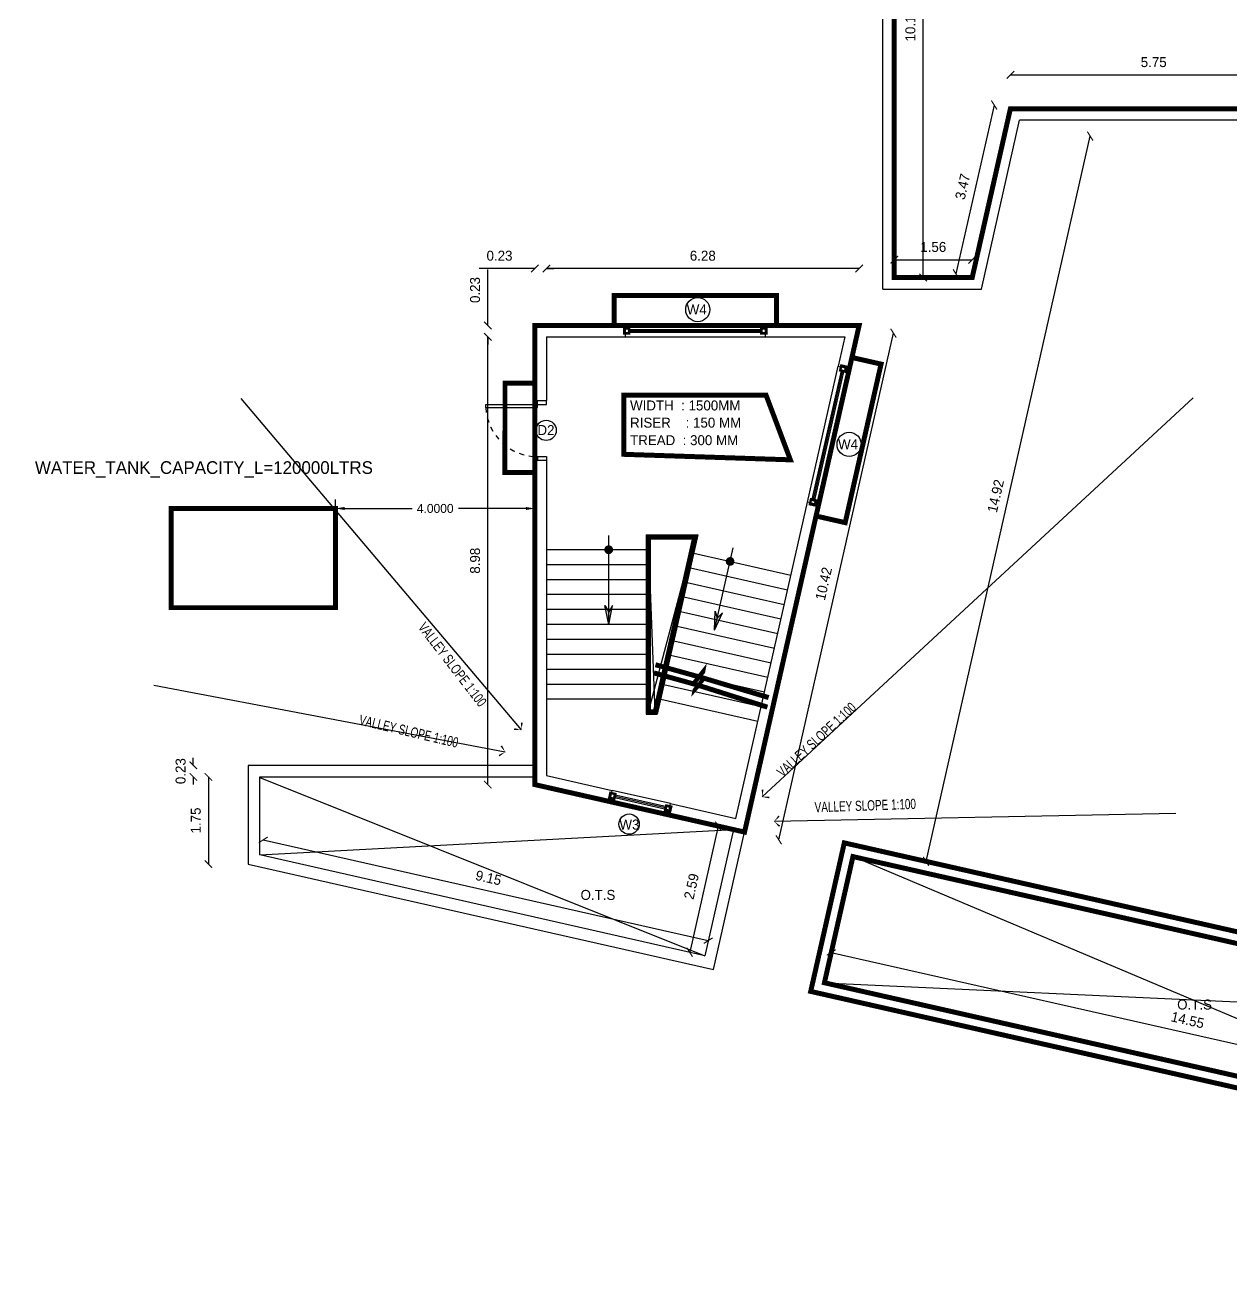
# Model space of a CAD drawing. Header units: metres. Extents: x 6101839 to 6102590, y -6659932 to -6659648.
# Drawn here: x 6102531.06 to 6102555.26, y -6659709.02 to -6659683.91 of the extents above; entities that cross this region are included whole.
import ezdxf

# ---------------------------------------------------------------- set-up
doc = ezdxf.new("R2010")
doc.units = ezdxf.units.M
doc.header["$LTSCALE"] = 500
doc.header["$MEASUREMENT"] = 0
doc.linetypes.add('DASHED2', pattern=[0.375, 0.25, -0.125])
doc.linetypes.add('HIDDEN', pattern=[0.375, 0.25, -0.125])
doc.layers.get('0').update_dxf_attribs({"linetype": 'CONTINUOUS'})
doc.layers.get('Defpoints').update_dxf_attribs({"linetype": 'CONTINUOUS'})
for name, color, linetype in [('above', 250, 'DASHED2'), ('Area', 3, 'CONTINUOUS'), ('Bldg', 44, 'CONTINUOUS'), ('BLK_1_FLR_3_ROOF_AREA', 54, 'CONTINUOUS'), ('BLK_1_TERRACESERVICE_UTILITYDISTANCE', 1, 'CONTINUOUS'), ('DIM', 205, 'CONTINUOUS'), ('DOOR', 252, 'CONTINUOUS'), ('DOORTEXT', 13, 'CONTINUOUS'), ('ED', 30, 'CONTINUOUS'), ('FURN', 156, 'CONTINUOUS'), ('FURN1', 252, 'CONTINUOUS'), ('FURNITURE', 252, 'CONTINUOUS'), ('norms', 4, 'CONTINUOUS'), ('railing', 14, 'CONTINUOUS'), ('STEPS', 233, 'CONTINUOUS'), ('T E X T', 7, 'CONTINUOUS'), ('TEXT', 4, 'CONTINUOUS'), ('W A L L', 125, 'CONTINUOUS'), ('W-SCH', 205, 'CONTINUOUS'), ('wall', 125, 'CONTINUOUS'), ('wall1', 125, 'CONTINUOUS'), ('WATER_TANK_CALCULATION', 150, 'CONTINUOUS'), ('WIN', 252, 'CONTINUOUS'), ('WINDOWS', 252, 'CONTINUOUS')]:
    doc.layers.add(name, color=color, linetype=linetype)
doc.styles.add('DM', font='arial.ttf', dxfattribs={"width": 0.7, "height": 500})
doc.styles.add('ED', font='GOTHIC.TTF')
doc.styles.add('GD', font='GOTHIC.TTF')
doc.styles.add('RM', font='GOTHIC.TTF')
doc.styles.add('S2', font='GOTHIC.TTF')
doc.styles.get("Standard").update_dxf_attribs({"font": 'GOTHIC.TTF'})
doc.styles.add('USA TEXT', font='GOTHIC.TTF')
doc.dimstyles.new('1-100-ED', dxfattribs={"dimtxt": 0.2, "dimasz": 0.15, "dimexe": 0.18, "dimexo": 0.0625, "dimgap": 0.15, "dimtad": 1, "dimzin": 0, "dimdsep": 46, "dimtxsty": 'USA TEXT', "dimblk": 'ARCHTICK', "dimcen": 0.1, "dimse1": 1, "dimse2": 1, "dimclrd": 256, "dimclrt": 256, "dimadec": 0, "dimazin": 0, "dimtfac": 1, "dimtofl": 0, "dimtmove": 0, "dimatfit": 3, "dimldrblk": 'ARCHTICK', "dimfxl": 0.18, "dimtolj": 1, "dimtzin": 0, "dimarcsym": 0})
doc.dimstyles.get("Standard").update_dxf_attribs({"dimtxt": 0.18, "dimasz": 0.18, "dimexe": 0.18, "dimexo": 0.0625, "dimgap": 0.09, "dimtad": 0, "dimtih": 1, "dimtoh": 1, "dimdec": 4, "dimzin": 0, "dimdsep": 46, "dimtxsty": 'Standard', "dimcen": 0.09, "dimadec": 0, "dimazin": 0, "dimtfac": 1, "dimtdec": 4, "dimtofl": 0, "dimtmove": 0, "dimatfit": 3, "dimfxl": 1, "dimtolj": 1, "dimtzin": 0, "dimarcsym": 0})

# ---------------------------------------------------------------- blocks, each defined once
blk = doc.blocks.new('PIO-DOOR 750')
at = {"layer": 'FURN1'}
for p, q in [((-110, -50), (-110, 0)), ((0, -50), (-110, -50)), ((0, -50), (0, 0)), ((-110, -700), (-110, -750)), ((0, -700), (-110, -700)), ((0, -663), (0, -750)), ((649, -663), (0, -663)), ((649, -700), (0, -700)), ((649, -663), (649, -700))]:
    blk.add_line(p, q, dxfattribs=at)
at = {"layer": 'FURN1', "linetype": 'HIDDEN', "ltscale": 0.5}
blk.add_arc((0, -700), 650, 3.3033, 90.0041, dxfattribs=at)
blk = doc.blocks.new('ARROW2')
at = {"layer": 'FURN'}
for points in [[(0, 0, 0, 1.41, 0), (-3.98, 3.98, 1.41, 1.41, 0)], [(0, 0, 0, 1.41, 0), (3.98, 3.98, 1.41, 1.41, 0)]]:
    blk.add_lwpolyline(points, format="xyseb", dxfattribs=at)
blk = doc.blocks.new('_ArchTick')
at = {"color": 0, "linetype": 'ByBlock', "const_width": 0.15}
blk.add_lwpolyline([(-0.5, -0.5), (0.5, 0.5)], dxfattribs=at)
blk = doc.blocks.new('*D154')
at = {"layer": 'Defpoints', "color": 0, "transparency": 16777216}
for p in [(6102547.336, -6659702.084), (6102561.524, -6659705.294), (6102561.427, -6659705.724)]:
    blk.add_point(p, dxfattribs=at)
at = {"layer": 'ED', "lineweight": -2, "transparency": 16777216}
blk.add_line((6102547.239, -6659702.514), (6102561.427, -6659705.724), dxfattribs=at)
at = {"layer": 'ED', "lineweight": -2, "transparency": 16777216, "xscale": 0.15, "yscale": 0.15, "zscale": 0.15}
for p, rotation in [((6102547.239, -6659702.514), 167.2503667717645), ((6102561.427, -6659705.724), 347.2503667717645)]:
    blk.add_blockref('_ArchTick', p, dxfattribs=dict(at, rotation=rotation))
at = {"layer": 'ED', "transparency": 16777216, "insert": (6102554.389, -6659703.87), "char_height": 0.2, "attachment_point": 5, "rotation": 347.2504, "style": 'USA TEXT'}
blk.add_mtext('\\A1;14.55', dxfattribs=at)
blk = doc.blocks.new('*D210')
at = {"layer": 'Defpoints', "color": 0, "transparency": 16777216}
for p in [(6102540.348, -6659690.167), (6102541.523, -6659690.167), (6102541.293, -6659699.148)]:
    blk.add_point(p, dxfattribs=at)
at = {"layer": 'ED', "lineweight": -2, "transparency": 16777216}
blk.add_line((6102540.348, -6659699.148), (6102540.348, -6659690.167), dxfattribs=at)
at = {"layer": 'ED', "lineweight": -2, "transparency": 16777216, "xscale": 0.15, "yscale": 0.15, "zscale": 0.15}
for p, rotation in [((6102540.348, -6659690.167), 90), ((6102540.348, -6659699.148), 270)]:
    blk.add_blockref('_ArchTick', p, dxfattribs=dict(at, rotation=rotation))
at = {"layer": 'ED', "transparency": 16777216, "insert": (6102540.093, -6659694.657), "char_height": 0.2, "attachment_point": 5, "rotation": 90, "style": 'USA TEXT'}
blk.add_mtext('\\A1;8.98', dxfattribs=at)
blk = doc.blocks.new('*D211')
at = {"layer": 'Defpoints', "color": 0, "transparency": 16777216}
for p in [(6102540.348, -6659689.937), (6102541.59, -6659689.937), (6102541.523, -6659690.167)]:
    blk.add_point(p, dxfattribs=at)
at = {"layer": 'ED', "lineweight": -2, "transparency": 16777216}
for p, q in [((6102540.348, -6659689.937), (6102540.348, -6659688.816)), ((6102540.348, -6659690.167), (6102540.348, -6659690.317))]:
    blk.add_line(p, q, dxfattribs=at)
at = {"layer": 'ED', "lineweight": -2, "transparency": 16777216, "xscale": 0.15, "yscale": 0.15, "zscale": 0.15}
for p, rotation in [((6102540.348, -6659689.937), 270), ((6102540.348, -6659690.167), 90)]:
    blk.add_blockref('_ArchTick', p, dxfattribs=dict(at, rotation=rotation))
at = {"layer": 'ED', "transparency": 16777216, "insert": (6102540.093, -6659689.227), "char_height": 0.2, "attachment_point": 5, "rotation": 90, "style": 'USA TEXT'}
blk.add_mtext('\\A1;0.23', dxfattribs=at)
blk = doc.blocks.new('*D212')
at = {"layer": 'Defpoints', "color": 0, "transparency": 16777216}
for p in [(6102541.523, -6659688.796), (6102547.798, -6659689.937), (6102541.523, -6659690.167)]:
    blk.add_point(p, dxfattribs=at)
at = {"layer": 'ED', "lineweight": -2, "transparency": 16777216}
blk.add_line((6102547.798, -6659688.796), (6102541.523, -6659688.796), dxfattribs=at)
at = {"layer": 'ED', "lineweight": -2, "transparency": 16777216, "xscale": 0.15, "yscale": 0.15, "zscale": 0.15, "rotation": 180}
blk.add_blockref('_ArchTick', (6102541.523, -6659688.796), dxfattribs=at)
at = {"layer": 'ED', "lineweight": -2, "transparency": 16777216, "xscale": 0.15, "yscale": 0.15, "zscale": 0.15}
blk.add_blockref('_ArchTick', (6102547.798, -6659688.796), dxfattribs=at)
at = {"layer": 'ED', "transparency": 16777216, "insert": (6102544.661, -6659688.54), "char_height": 0.2, "attachment_point": 5, "style": 'USA TEXT'}
blk.add_mtext('\\A1;6.28', dxfattribs=at)
blk = doc.blocks.new('*D213')
at = {"layer": 'Defpoints', "color": 0, "transparency": 16777216}
for p in [(6102541.293, -6659688.796), (6102541.293, -6659690.167), (6102541.523, -6659690.167)]:
    blk.add_point(p, dxfattribs=at)
at = {"layer": 'ED', "lineweight": -2, "transparency": 16777216}
for p, q in [((6102541.293, -6659688.796), (6102540.173, -6659688.796)), ((6102541.523, -6659688.796), (6102541.673, -6659688.796))]:
    blk.add_line(p, q, dxfattribs=at)
at = {"layer": 'ED', "lineweight": -2, "transparency": 16777216, "xscale": 0.15, "yscale": 0.15, "zscale": 0.15}
blk.add_blockref('_ArchTick', (6102541.293, -6659688.796), dxfattribs=at)
at = {"layer": 'ED', "lineweight": -2, "transparency": 16777216, "xscale": 0.15, "yscale": 0.15, "zscale": 0.15, "rotation": 180}
blk.add_blockref('_ArchTick', (6102541.523, -6659688.796), dxfattribs=at)
at = {"layer": 'ED', "transparency": 16777216, "insert": (6102540.583, -6659688.54), "char_height": 0.2, "attachment_point": 5, "style": 'USA TEXT'}
blk.add_mtext('\\A1;0.23', dxfattribs=at)
blk = doc.blocks.new('*D214')
at = {"layer": 'Defpoints', "color": 0, "transparency": 16777216}
for p in [(6102547.798, -6659689.937), (6102548.486, -6659690.092), (6102545.499, -6659700.099)]:
    blk.add_point(p, dxfattribs=at)
at = {"layer": 'ED', "lineweight": -2, "transparency": 16777216}
blk.add_line((6102546.186, -6659700.255), (6102548.486, -6659690.092), dxfattribs=at)
at = {"layer": 'ED', "lineweight": -2, "transparency": 16777216, "xscale": 0.15, "yscale": 0.15, "zscale": 0.15}
for p, rotation in [((6102548.486, -6659690.092), 77.25036676838864), ((6102546.186, -6659700.255), 257.2503667683886)]:
    blk.add_blockref('_ArchTick', p, dxfattribs=dict(at, rotation=rotation))
at = {"layer": 'ED', "transparency": 16777216, "insert": (6102547.087, -6659695.117), "char_height": 0.2, "attachment_point": 5, "rotation": 77.2504, "style": 'USA TEXT'}
blk.add_mtext('\\A1;10.42', dxfattribs=at)
blk = doc.blocks.new('*D1024')
at = {"layer": 'Defpoints', "color": 0, "transparency": 16777216}
for p in [(6102535.543, -6659698.992), (6102534.742, -6659700.742), (6102535.543, -6659700.742)]:
    blk.add_point(p, dxfattribs=at)
at = {"layer": 'ED', "lineweight": -2, "transparency": 16777216}
blk.add_line((6102534.742, -6659698.992), (6102534.742, -6659700.742), dxfattribs=at)
at = {"layer": 'ED', "lineweight": -2, "transparency": 16777216, "xscale": 0.15, "yscale": 0.15, "zscale": 0.15}
for p, rotation in [((6102534.742, -6659698.992), 90), ((6102534.742, -6659700.742), 270)]:
    blk.add_blockref('_ArchTick', p, dxfattribs=dict(at, rotation=rotation))
at = {"layer": 'ED', "transparency": 16777216, "insert": (6102534.49, -6659699.867), "char_height": 0.2, "attachment_point": 5, "rotation": 90, "style": 'USA TEXT'}
blk.add_mtext('\\A1;1.75', dxfattribs=at)
blk = doc.blocks.new('*D1025')
at = {"layer": 'Defpoints', "color": 0, "transparency": 16777216}
for p in [(6102535.773, -6659700.559), (6102544.77, -6659702.277), (6102544.702, -6659702.579)]:
    blk.add_point(p, dxfattribs=at)
at = {"layer": 'ED', "lineweight": -2, "transparency": 16777216}
blk.add_line((6102535.842, -6659700.256), (6102544.77, -6659702.277), dxfattribs=at)
at = {"layer": 'ED', "lineweight": -2, "transparency": 16777216, "xscale": 0.15, "yscale": 0.15, "zscale": 0.15}
for p, rotation in [((6102535.842, -6659700.256), 167.2503667765602), ((6102544.77, -6659702.277), 347.2503667765603)]:
    blk.add_blockref('_ArchTick', p, dxfattribs=dict(at, rotation=rotation))
at = {"layer": 'ED', "transparency": 16777216, "insert": (6102540.362, -6659701.018), "char_height": 0.2, "attachment_point": 5, "rotation": 347.2504, "style": 'USA TEXT'}
blk.add_mtext('\\A1;9.15', dxfattribs=at)
blk = doc.blocks.new('*D1023')
at = {"layer": 'Defpoints', "color": 0, "transparency": 16777216}
for p in [(6102545.275, -6659700.049), (6102544.398, -6659702.51), (6102544.702, -6659702.579)]:
    blk.add_point(p, dxfattribs=at)
at = {"layer": 'ED', "lineweight": -2, "transparency": 16777216}
blk.add_line((6102544.97, -6659699.98), (6102544.398, -6659702.51), dxfattribs=at)
at = {"layer": 'ED', "lineweight": -2, "transparency": 16777216, "xscale": 0.15, "yscale": 0.15, "zscale": 0.15}
for p, rotation in [((6102544.97, -6659699.98), 77.25036676709965), ((6102544.398, -6659702.51), 257.2503667670996)]:
    blk.add_blockref('_ArchTick', p, dxfattribs=dict(at, rotation=rotation))
at = {"layer": 'ED', "transparency": 16777216, "insert": (6102544.435, -6659701.189), "char_height": 0.2, "attachment_point": 5, "rotation": 77.2504, "style": 'USA TEXT'}
blk.add_mtext('\\A1;2.59', dxfattribs=at)
blk = doc.blocks.new('*D1026')
at = {"layer": 'Defpoints', "color": 0, "transparency": 16777216}
for p in [(6102534.44, -6659698.762), (6102536.559, -6659698.762), (6102536.559, -6659698.992)]:
    blk.add_point(p, dxfattribs=at)
at = {"layer": 'ED', "lineweight": -2, "transparency": 16777216}
for p, q in [((6102534.44, -6659698.762), (6102534.44, -6659698.612)), ((6102534.44, -6659698.992), (6102534.44, -6659699.142))]:
    blk.add_line(p, q, dxfattribs=at)
at = {"layer": 'ED', "lineweight": -2, "transparency": 16777216, "xscale": 0.15, "yscale": 0.15, "zscale": 0.15}
for p, rotation in [((6102534.44, -6659698.762), 270), ((6102534.44, -6659698.992), 90)]:
    blk.add_blockref('_ArchTick', p, dxfattribs=dict(at, rotation=rotation))
at = {"layer": 'ED', "transparency": 16777216, "insert": (6102534.185, -6659698.877), "char_height": 0.2, "attachment_point": 5, "rotation": 90, "style": 'USA TEXT'}
blk.add_mtext('\\A1;0.23', dxfattribs=at)
blk = doc.blocks.new('*D1027')
at = {"layer": 'Defpoints', "color": 0, "transparency": 16777216}
for p in [(6102551.016, -6659685.82), (6102552.433, -6659686.14), (6102547.725, -6659700.367)]:
    blk.add_point(p, dxfattribs=at)
at = {"layer": 'ED', "lineweight": -2, "transparency": 16777216}
blk.add_line((6102549.141, -6659700.688), (6102552.433, -6659686.14), dxfattribs=at)
at = {"layer": 'ED', "lineweight": -2, "transparency": 16777216, "xscale": 0.15, "yscale": 0.15, "zscale": 0.15}
for p, rotation in [((6102552.433, -6659686.14), 77.2503667728167), ((6102549.141, -6659700.688), 257.2503667728167)]:
    blk.add_blockref('_ArchTick', p, dxfattribs=dict(at, rotation=rotation))
at = {"layer": 'ED', "transparency": 16777216, "insert": (6102550.538, -6659693.358), "char_height": 0.2, "attachment_point": 5, "rotation": 77.2504, "style": 'USA TEXT'}
blk.add_mtext('\\A1;14.92', dxfattribs=at)
blk = doc.blocks.new('*D1028')
at = {"layer": 'Defpoints', "color": 0, "transparency": 16777216}
for p in [(6102548.503, -6659678.837), (6102549.082, -6659678.837), (6102548.503, -6659688.977)]:
    blk.add_point(p, dxfattribs=at)
at = {"layer": 'ED', "lineweight": -2, "transparency": 16777216}
blk.add_line((6102549.082, -6659688.977), (6102549.082, -6659678.837), dxfattribs=at)
at = {"layer": 'ED', "lineweight": -2, "transparency": 16777216, "xscale": 0.15, "yscale": 0.15, "zscale": 0.15}
for p, rotation in [((6102549.082, -6659678.837), 90), ((6102549.082, -6659688.977), 270)]:
    blk.add_blockref('_ArchTick', p, dxfattribs=dict(at, rotation=rotation))
at = {"layer": 'ED', "transparency": 16777216, "insert": (6102548.827, -6659683.907), "char_height": 0.2, "attachment_point": 5, "rotation": 90, "style": 'USA TEXT'}
blk.add_mtext('\\A1;10.14', dxfattribs=at)
blk = doc.blocks.new('*D1029')
at = {"layer": 'Defpoints', "color": 0, "transparency": 16777216}
for p in [(6102550.066, -6659688.619), (6102548.503, -6659688.977), (6102550.066, -6659688.977)]:
    blk.add_point(p, dxfattribs=at)
at = {"layer": 'ED', "lineweight": -2, "transparency": 16777216}
blk.add_line((6102548.503, -6659688.619), (6102550.066, -6659688.619), dxfattribs=at)
at = {"layer": 'ED', "lineweight": -2, "transparency": 16777216, "xscale": 0.15, "yscale": 0.15, "zscale": 0.15, "rotation": 180}
blk.add_blockref('_ArchTick', (6102548.503, -6659688.619), dxfattribs=at)
at = {"layer": 'ED', "lineweight": -2, "transparency": 16777216, "xscale": 0.15, "yscale": 0.15, "zscale": 0.15}
blk.add_blockref('_ArchTick', (6102550.066, -6659688.619), dxfattribs=at)
at = {"layer": 'ED', "transparency": 16777216, "insert": (6102549.285, -6659688.364), "char_height": 0.2, "attachment_point": 5, "style": 'USA TEXT'}
blk.add_mtext('\\A1;1.56', dxfattribs=at)
blk = doc.blocks.new('*D1030')
at = {"layer": 'Defpoints', "color": 0, "transparency": 16777216}
for p in [(6102550.833, -6659685.59), (6102549.74, -6659688.903), (6102550.066, -6659688.977)]:
    blk.add_point(p, dxfattribs=at)
at = {"layer": 'ED', "lineweight": -2, "transparency": 16777216}
blk.add_line((6102550.507, -6659685.516), (6102549.74, -6659688.903), dxfattribs=at)
at = {"layer": 'ED', "lineweight": -2, "transparency": 16777216, "xscale": 0.15, "yscale": 0.15, "zscale": 0.15}
for p, rotation in [((6102550.507, -6659685.516), 77.25036678550228), ((6102549.74, -6659688.903), 257.2503667855023)]:
    blk.add_blockref('_ArchTick', p, dxfattribs=dict(at, rotation=rotation))
at = {"layer": 'ED', "transparency": 16777216, "insert": (6102549.875, -6659687.153), "char_height": 0.2, "attachment_point": 5, "rotation": 77.2504, "style": 'USA TEXT'}
blk.add_mtext('\\A1;3.47', dxfattribs=at)
blk = doc.blocks.new('*D1031')
at = {"layer": 'Defpoints', "color": 0, "transparency": 16777216}
for p in [(6102556.584, -6659684.91), (6102550.833, -6659685.59), (6102556.584, -6659685.59)]:
    blk.add_point(p, dxfattribs=at)
at = {"layer": 'ED', "lineweight": -2, "transparency": 16777216}
blk.add_line((6102550.833, -6659684.91), (6102556.584, -6659684.91), dxfattribs=at)
at = {"layer": 'ED', "lineweight": -2, "transparency": 16777216, "xscale": 0.15, "yscale": 0.15, "zscale": 0.15, "rotation": 180}
blk.add_blockref('_ArchTick', (6102550.833, -6659684.91), dxfattribs=at)
at = {"layer": 'ED', "lineweight": -2, "transparency": 16777216, "xscale": 0.15, "yscale": 0.15, "zscale": 0.15}
blk.add_blockref('_ArchTick', (6102556.584, -6659684.91), dxfattribs=at)
at = {"layer": 'ED', "transparency": 16777216, "insert": (6102553.708, -6659684.657), "char_height": 0.2, "attachment_point": 5, "style": 'USA TEXT'}
blk.add_mtext('\\A1;5.75', dxfattribs=at)
blk = doc.blocks.new('*D1357')
at = {"layer": 'BLK_1_TERRACESERVICE_UTILITYDISTANCE', "color": 0, "lineweight": -2, "transparency": 16777216}
for p, q in [((6102537.293, -6659694.541), (6102537.293, -6659693.429)), ((6102541.293, -6659694.541), (6102541.293, -6659693.429)), ((6102537.473, -6659693.609), (6102538.828, -6659693.609)), ((6102541.113, -6659693.609), (6102539.758, -6659693.609))]:
    blk.add_line(p, q, dxfattribs=at)
at = {"layer": 'BLK_1_TERRACESERVICE_UTILITYDISTANCE', "color": 0, "transparency": 16777216}
for points in [[(6102537.473, -6659693.579), (6102537.473, -6659693.639), (6102537.293, -6659693.609)], [(6102541.113, -6659693.579), (6102541.113, -6659693.639), (6102541.293, -6659693.609)]]:
    blk.add_solid(points, dxfattribs=at)
at = {"layer": 'Defpoints', "color": 0, "transparency": 16777216}
for p in [(6102541.293, -6659693.609), (6102537.293, -6659694.604), (6102541.293, -6659694.604)]:
    blk.add_point(p, dxfattribs=at)
at = {"layer": 'BLK_1_TERRACESERVICE_UTILITYDISTANCE', "color": 0, "transparency": 16777216, "insert": (6102539.293, -6659693.609), "char_height": 0.18, "attachment_point": 5}
blk.add_mtext('\\A1;4.0000', dxfattribs=at)

msp = doc.modelspace()

# ---------------------------------------------------------------- hatches: boundary and pattern name
at = {"layer": 'DIM'}
h = msp.add_hatch(color=256, dxfattribs=at)
h.paths.add_polyline_path([(6102542.82886, -6659695.6557), (6102542.78801, -6659695.65575), (6102542.84939, -6659695.55204)])
h.paths.add_polyline_path([(6102542.77824, -6659695.91132), (6102542.77315, -6659695.91132), (6102542.77288, -6659695.68132), (6102542.78801, -6659695.65575), (6102542.82886, -6659695.6557)])
h.paths.add_polyline_path([(6102542.77315, -6659695.91132), (6102542.76806, -6659695.91133), (6102542.71683, -6659695.65584), (6102542.75768, -6659695.65579), (6102542.77288, -6659695.68132)])
h.paths.add_polyline_path([(6102542.76806, -6659695.91133), (6102542.77315, -6659695.91132), (6102542.77318, -6659695.93688)])
h.paths.add_polyline_path([(6102542.77318, -6659695.93688), (6102542.77315, -6659695.91132), (6102542.77824, -6659695.91132)])
h.paths.add_polyline_path([(6102542.69606, -6659695.55223), (6102542.75768, -6659695.65579), (6102542.71683, -6659695.65584)])
h = msp.add_hatch(color=256, dxfattribs=at)
h.paths.add_polyline_path([(6102544.9048, -6659695.77297), (6102544.94365, -6659695.78181), (6102544.90759, -6659695.66994)])
h.paths.add_polyline_path([(6102544.89793, -6659696.02703), (6102544.90278, -6659696.02813), (6102544.95255, -6659695.80939), (6102544.94365, -6659695.78181), (6102544.9048, -6659695.77297)])
h.paths.add_polyline_path([(6102544.90278, -6659696.02813), (6102544.90762, -6659696.02924), (6102545.01135, -6659695.79721), (6102544.9725, -6659695.78837), (6102544.95255, -6659695.80939)])
h.paths.add_polyline_path([(6102544.90762, -6659696.02924), (6102544.90278, -6659696.02813), (6102544.89725, -6659696.05244)])
h.paths.add_polyline_path([(6102544.89725, -6659696.05244), (6102544.90278, -6659696.02813), (6102544.89793, -6659696.02703)])
h.paths.add_polyline_path([(6102545.05341, -6659695.70312), (6102544.9725, -6659695.78837), (6102545.01135, -6659695.79721)])

# ---------------------------------------------------------------- linework, layer by layer
at = {"layer": 'above', "color": 251, "linetype": 'ByBlock'}
for p, q in [((6102543.70732, -6659697.6869), (6102543.57316, -6659694.1869)), ((6102543.57316, -6659697.6869), (6102544.49916, -6659694.1869))]:
    msp.add_line(p, q, dxfattribs=at)
at = {"layer": 'above', "linetype": 'ByBlock'}
for p, q in [((6102535.77329, -6659699.00213), (6102544.70207, -6659702.57902)), ((6102535.77318, -6659700.55868), (6102545.27465, -6659700.04851)), ((6102561.28921, -6659706.33185), (6102547.67385, -6659700.59132)), ((6102547.10137, -6659703.12191), (6102561.8618, -6659703.80129))]:
    msp.add_line(p, q, dxfattribs=at)
at = {"layer": 'above', "const_width": 0.1}
for points in [[(6102542.88037, -6659689.93674), (6102542.88035, -6659689.33685), (6102546.14075, -6659689.33673), (6102546.14074, -6659689.93679)], [(6102547.65276, -6659690.58033), (6102548.23797, -6659690.71276), (6102547.51834, -6659693.89272), (6102546.93329, -6659693.76034)], [(6102541.29315, -6659691.09372), (6102540.69315, -6659691.09372), (6102540.69253, -6659692.88801), (6102541.29253, -6659692.88801)]]:
    msp.add_lwpolyline(points, dxfattribs=at)
at = {"layer": 'Area', "const_width": 0.1}
msp.add_lwpolyline([(6102543.57316, -6659697.6869), (6102543.70732, -6659697.6869), (6102544.49916, -6659694.1869), (6102543.57316, -6659694.1869), (6102543.57316, -6659697.6869)], dxfattribs=at)
at = {"layer": 'Bldg', "linetype": 'ByBlock'}
for p, q in [((6102543.52316, -6659694.1369), (6102543.52316, -6659697.7369)), ((6102543.52316, -6659694.1369), (6102544.56174, -6659694.1369)), ((6102543.57316, -6659697.6869), (6102543.57316, -6659694.1869)), ((6102543.57316, -6659694.1869), (6102544.49916, -6659694.1869)), ((6102544.49916, -6659694.1869), (6102543.70732, -6659697.6869)), ((6102544.56174, -6659694.1369), (6102543.74728, -6659697.7369)), ((6102543.52316, -6659697.7369), (6102543.74728, -6659697.7369)), ((6102543.70732, -6659697.6869), (6102543.57316, -6659697.6869))]:
    msp.add_line(p, q, dxfattribs=at)
at = {"layer": 'BLK_1_FLR_3_ROOF_AREA', "const_width": 0.1}
msp.add_lwpolyline([(6102548.50316, -6659678.83799), (6102548.50318, -6659688.97752), (6102550.06614, -6659688.97752), (6102550.83258, -6659685.59023), (6102556.58406, -6659685.59023), (6102556.58406, -6659693.01617), (6102564.15052, -6659694.72806), (6102563.44872, -6659697.82968), (6102566.86263, -6659698.60215), (6102564.87641, -6659707.38024), (6102567.80244, -6659708.04232), (6102567.03002, -6659711.45602), (6102564.10399, -6659710.79395), (6102563.44191, -6659713.71998), (6102560.02821, -6659712.94756), (6102559.37404, -6659715.83451), (6102536.52448, -6659710.66434), (6102536.74503, -6659709.68953), (6102529.84318, -6659709.68953)], dxfattribs=at)
at = {"layer": 'DIM', "color": 8, "linetype": 'ByBlock'}
for p, q in [((6102535.39232, -6659691.40207), (6102541.0178, -6659698.04602)), ((6102554.50034, -6659691.3925), (6102545.85083, -6659699.39377)), ((6102533.65084, -6659697.15599), (6102540.69546, -6659698.49212)), ((6102554.14853, -6659699.72443), (6102546.09443, -6659699.8873))]:
    msp.add_line(p, q, dxfattribs=at)
at = {"layer": 'DIM', "const_width": 0.1}
for points in [[(6102542.73482, -6659694.43693, -1), (6102542.81149, -6659694.43683, -1)], [(6102545.24615, -6659694.67989, 1), (6102545.17324, -6659694.6633, 1)]]:
    msp.add_lwpolyline(points, format="xyb", close=True, dxfattribs=at)
at = {"layer": 'DOOR', "linetype": 'ByBlock'}
for p, q in [((6102542.77313, -6659695.88842), (6102542.77313, -6659694.14867)), ((6102544.89727, -6659696.05244), (6102545.27175, -6659694.39742)), ((6102542.69603, -6659695.55223), (6102542.77285, -6659695.68132)), ((6102542.77316, -6659695.93688), (6102542.69603, -6659695.55223)), ((6102542.84936, -6659695.55204), (6102542.77285, -6659695.68132)), ((6102542.77316, -6659695.93688), (6102542.84936, -6659695.55204)), ((6102544.89727, -6659696.05244), (6102544.90761, -6659695.66995)), ((6102544.89727, -6659696.05244), (6102545.05344, -6659695.70313)), ((6102544.90761, -6659695.66995), (6102544.95257, -6659695.8094)), ((6102545.05344, -6659695.70313), (6102544.95257, -6659695.8094))]:
    msp.add_line(p, q, dxfattribs=at)
at = {"layer": 'ED', "linetype": 'ByBlock'}
msp.add_line((6102541.29253, -6659691.44601), (6102541.29256, -6659692.64922), dxfattribs=at)
at = {"layer": 'FURN1', "const_width": 0.1}
for points in [[(6102543.11038, -6659690.06966), (6102543.16038, -6659690.06967), (6102543.16038, -6659690.01967), (6102543.11038, -6659690.01966)], [(6102545.91075, -6659690.0698), (6102545.86075, -6659690.0698), (6102545.86075, -6659690.0198), (6102545.91075, -6659690.0198)], [(6102547.50747, -6659690.78327), (6102547.49643, -6659690.83203), (6102547.44767, -6659690.821), (6102547.4587, -6659690.77223)], [(6102546.88938, -6659693.51458), (6102546.90042, -6659693.46581), (6102546.85165, -6659693.45477), (6102546.84062, -6659693.50354)], [(6102542.81591, -6659699.39266), (6102542.86468, -6659699.40369), (6102542.87572, -6659699.35492), (6102542.82695, -6659699.34389)], [(6102542.81652, -6659699.39279), (6102542.86529, -6659699.40383), (6102542.87633, -6659699.35506), (6102542.82756, -6659699.34403)], [(6102543.98572, -6659699.65734), (6102543.93695, -6659699.64631), (6102543.94799, -6659699.59754), (6102543.99675, -6659699.60857)], [(6102543.98633, -6659699.65748), (6102543.93756, -6659699.64644), (6102543.9486, -6659699.59768), (6102543.99736, -6659699.60871)]]:
    msp.add_lwpolyline(points, close=True, dxfattribs=at)
at = {"layer": 'FURNITURE', "linetype": 'ByBlock', "ltscale": 0.2}
for p, q in [((6102543.16038, -6659690.01966), (6102545.86013, -6659690.01979)), ((6102543.16038, -6659690.06966), (6102545.86075, -6659690.0698)), ((6102546.85165, -6659693.45477), (6102547.44752, -6659690.82161)), ((6102546.90042, -6659693.46581), (6102547.49643, -6659690.83203)), ((6102543.98572, -6659699.65734), (6102542.86468, -6659699.40369)), ((6102543.99675, -6659699.60857), (6102542.87633, -6659699.35506))]:
    msp.add_line(p, q, dxfattribs=at)
at = {"layer": 'FURNITURE', "color": 4, "linetype": 'ByBlock', "ltscale": 0.2}
for p, q in [((6102543.161, -6659690.04466), (6102545.86075, -6659690.04479)), ((6102546.87617, -6659693.45968), (6102547.47204, -6659690.82651)), ((6102543.94247, -6659699.62192), (6102542.8702, -6659699.3793))]:
    msp.add_line(p, q, dxfattribs=at)
at = {"layer": 'norms', "const_width": 0.1}
msp.add_lwpolyline([(6102541.29318, -6659699.14762), (6102545.49898, -6659700.09927), (6102547.79843, -6659689.93686), (6102541.29318, -6659689.93686)], close=True, dxfattribs=at)
at = {"layer": 'railing', "linetype": 'ByBlock'}
for p, q in [((6102543.52316, -6659694.4369), (6102541.52316, -6659694.43686)), ((6102544.47818, -6659694.50608), (6102546.42887, -6659694.94746)), ((6102543.52316, -6659694.7369), (6102541.52316, -6659694.73686)), ((6102544.41198, -6659694.79868), (6102546.36266, -6659695.24006)), ((6102543.52316, -6659695.0369), (6102541.52316, -6659695.03686)), ((6102544.34577, -6659695.09129), (6102546.29646, -6659695.53267)), ((6102543.52316, -6659695.3369), (6102541.52316, -6659695.33686)), ((6102544.27956, -6659695.38389), (6102546.23025, -6659695.82527)), ((6102543.52316, -6659695.6369), (6102541.52316, -6659695.63686)), ((6102544.21335, -6659695.67649), (6102546.16404, -6659696.11787)), ((6102543.52316, -6659695.9369), (6102541.52316, -6659695.93686)), ((6102544.14715, -6659695.9691), (6102546.09784, -6659696.41048)), ((6102543.52316, -6659696.2369), (6102541.52316, -6659696.23686)), ((6102544.08094, -6659696.2617), (6102546.03163, -6659696.70308)), ((6102544.08094, -6659696.2617), (6102546.03163, -6659696.70308)), ((6102543.52316, -6659696.5369), (6102541.52316, -6659696.53686)), ((6102544.01473, -6659696.5543), (6102545.96542, -6659696.99568)), ((6102543.52316, -6659696.8369), (6102541.52316, -6659696.83686)), ((6102543.94853, -6659696.8469), (6102545.89921, -6659697.28829)), ((6102543.52316, -6659697.1369), (6102541.52316, -6659697.13686)), ((6102543.88232, -6659697.13951), (6102545.83301, -6659697.58089)), ((6102543.52316, -6659697.4369), (6102541.52316, -6659697.43686)), ((6102543.81611, -6659697.43211), (6102545.7668, -6659697.87349))]:
    msp.add_line(p, q, dxfattribs=at)
at = {"layer": 'STEPS', "color": 251, "const_width": 0.1}
for points in [[(6102545.98264, -6659697.40122), (6102544.68003, -6659697.01242), (6102544.62397, -6659697.07581), (6102544.6562, -6659696.90284), (6102544.58932, -6659696.98658), (6102543.71148, -6659696.74277)], [(6102545.95781, -6659697.59355), (6102544.56801, -6659697.15417), (6102544.51194, -6659697.21756), (6102544.54417, -6659697.04459), (6102544.47729, -6659697.12833), (6102543.67842, -6659696.90645)]]:
    msp.add_lwpolyline(points, dxfattribs=at)
at = {"layer": 'W A L L', "linetype": 'ByBlock'}
for p, q in [((6102545.91075, -6659689.93686), (6102545.91074, -6659690.16686)), ((6102547.37774, -6659690.75391), (6102547.60207, -6659690.80467))]:
    msp.add_line(p, q, dxfattribs=at)
at = {"layer": 'W-SCH'}
for centre, radius in [((6102544.56044, -6659689.62023), 0.24242), ((6102541.51842, -6659692.04211), 0.20375), ((6102547.59711, -6659692.32356), 0.24242), ((6102543.18262, -6659699.94049), 0.20375)]:
    msp.add_circle(centre, radius, dxfattribs=at)
at = {"layer": 'wall', "color": 9, "linetype": 'ByBlock'}
for p, q in [((6102548.50317, -6659688.977), (6102548.50317, -6659678.83696)), ((6102548.27317, -6659689.207), (6102548.27319, -6659679.06696)), ((6102550.06613, -6659688.977), (6102550.83258, -6659685.58967)), ((6102556.58406, -6659685.58967), (6102550.83258, -6659685.58967)), ((6102550.2499, -6659689.207), (6102551.01635, -6659685.81967)), ((6102556.35406, -6659685.81967), (6102551.01635, -6659685.81967)), ((6102548.50317, -6659688.977), (6102550.06613, -6659688.977)), ((6102548.27317, -6659689.207), (6102550.2499, -6659689.207)), ((6102541.29318, -6659698.76237), (6102535.54318, -6659698.76237)), ((6102535.54318, -6659698.76237), (6102535.54318, -6659700.74245)), ((6102535.77318, -6659700.55868), (6102535.77329, -6659698.99239)), ((6102535.77329, -6659698.99239), (6102541.29318, -6659698.99283)), ((6102545.27465, -6659700.04851), (6102544.70207, -6659702.57902)), ((6102544.87564, -6659702.85411), (6102545.49898, -6659700.09927)), ((6102535.54318, -6659700.74245), (6102544.87564, -6659702.85411)), ((6102544.70207, -6659702.57902), (6102535.77318, -6659700.55868))]:
    msp.add_line(p, q, dxfattribs=at)
at = {"layer": 'wall', "color": 9, "const_width": 0.1}
msp.add_lwpolyline([(6102546.82628, -6659703.29548), (6102547.50039, -6659700.31626), (6102562.13689, -6659703.62772), (6102561.4627, -6659706.60726)], close=True, dxfattribs=at)
msp.add_lwpolyline([(6102547.10137, -6659703.12191), (6102547.67396, -6659700.59135), (6102561.8618, -6659703.80129), (6102561.28913, -6659706.33217), (6102547.10137, -6659703.12191)], dxfattribs=at)
at = {"layer": 'wall1', "linetype": 'ByBlock'}
for p, q in [((6102541.29318, -6659689.93686), (6102541.29318, -6659691.44601)), ((6102541.29318, -6659689.93686), (6102543.11038, -6659689.93686)), ((6102543.11037, -6659690.16686), (6102543.11038, -6659689.93686)), ((6102545.91075, -6659689.93686), (6102547.79843, -6659689.93686)), ((6102547.60207, -6659690.80467), (6102547.79843, -6659689.93686)), ((6102541.52318, -6659690.16686), (6102541.52318, -6659691.44601)), ((6102541.52318, -6659690.16686), (6102543.11037, -6659690.16686)), ((6102545.91074, -6659690.16686), (6102547.51058, -6659690.16686)), ((6102547.51058, -6659690.16686), (6102547.37774, -6659690.75391)), ((6102541.29253, -6659691.44601), (6102541.52314, -6659691.44601)), ((6102541.52318, -6659692.64922), (6102541.29256, -6659692.64922)), ((6102541.29318, -6659692.64922), (6102541.29318, -6659699.14762)), ((6102541.52318, -6659692.64922), (6102541.52318, -6659698.96385)), ((6102545.32541, -6659699.82418), (6102546.75973, -6659693.48523)), ((6102546.98405, -6659693.536), (6102546.75973, -6659693.48523)), ((6102545.49898, -6659700.09927), (6102546.98405, -6659693.536)), ((6102541.52318, -6659698.96385), (6102542.84525, -6659699.263)), ((6102541.29318, -6659699.14762), (6102542.79449, -6659699.48732)), ((6102542.79451, -6659699.48726), (6102542.84527, -6659699.26293)), ((6102543.96491, -6659699.75215), (6102544.01568, -6659699.52776)), ((6102544.01568, -6659699.52776), (6102545.32543, -6659699.82411)), ((6102543.96491, -6659699.75215), (6102545.49898, -6659700.09927))]:
    msp.add_line(p, q, dxfattribs=at)
at = {"layer": 'WATER_TANK_CALCULATION', "linetype": 'ByBlock', "const_width": 0.1}
msp.add_lwpolyline([(6102533.99651, -6659693.6091), (6102537.29318, -6659693.6091), (6102537.29318, -6659695.59832), (6102533.99651, -6659695.59832)], close=True, dxfattribs=at)
at = {"layer": 'WIN', "const_width": 0.1}
msp.add_lwpolyline([(6102543.07942, -6659692.52267), (6102546.41848, -6659692.63302), (6102545.93081, -6659691.33622), (6102543.07942, -6659691.33622)], close=True, dxfattribs=at)
at = {"layer": 'WINDOWS', "linetype": 'ByBlock'}
for p, q in [((6102543.11038, -6659689.93673), (6102545.91075, -6659689.93686)), ((6102543.11037, -6659690.16673), (6102545.91074, -6659690.16686)), ((6102546.75973, -6659693.48523), (6102547.37781, -6659690.75392)), ((6102546.98405, -6659693.536), (6102547.60214, -6659690.80469)), ((6102544.01567, -6659699.52782), (6102542.84525, -6659699.263)), ((6102543.96491, -6659699.75215), (6102542.79449, -6659699.48732))]:
    msp.add_line(p, q, dxfattribs=at)

# ---------------------------------------------------------------- block references
at = {"layer": 'DIM', "yscale": 0.0255555555522442}
for p, xscale, zscale, rotation in [((6102541.02029, -6659698.04624), -0.0255555555411401, 0.0255555555555556, 39.97090754819459), ((6102540.69546, -6659698.49212), 0.0255555555561002, 0.0255555555561002, 76.93796183590405), ((6102545.85083, -6659699.39377), 0.0255555555407743, 0.0255555555555556, 310.4480095442215), ((6102546.09443, -6659699.8873), -0.0255555555560739, 0.0255555555555556, 273.4809552561401)]:
    msp.add_blockref('ARROW2', p, dxfattribs=dict(at, xscale=xscale, zscale=zscale, rotation=rotation))
at = {"layer": 'FURN1', "xscale": 0.0016042849930985, "yscale": 0.0016042849943042, "zscale": 0.0016042849945261, "rotation": 180.0016396566793}
msp.add_blockref('PIO-DOOR 750', (6102541.34671, -6659692.64923), dxfattribs=at)

# ---------------------------------------------------------------- texts
at = {"layer": 'DIM', "style": 'DM', "width": 0.7}
for rotation, p in [(307.657796, (6102538.93614, -6659695.99578)), (42.761141, (6102546.26478, -6659699.0104)), (346.714694, (6102537.74865, -6659697.94269)), (1.979281, (6102546.90823, -6659699.70406))]:
    msp.add_text('VALLEY SLOPE 1:100', height=0.2044444, rotation=rotation, dxfattribs=at).set_placement(p)
at = {"layer": 'DOORTEXT', "color": 3, "style": 'RM'}
for s, p in [('W4', (6102544.33924, -6659689.71662)), ('D2', (6102541.34411, -6659692.13602)), ('W4', (6102547.37592, -6659692.41996)), ('W3', (6102542.98915, -6659700.04842))]:
    msp.add_text(s, height=0.2, dxfattribs=at).set_placement(p)
at = {"layer": 'T E X T', "style": 'GD'}
for s, p in [('WIDTH  : 1500MM', (6102543.20226, -6659691.64241)), ('RISER    : 150 MM', (6102543.20226, -6659691.98739)), ('TREAD  : 300 MM', (6102543.20226, -6659692.33888))]:
    msp.add_text(s, height=0.1999922, dxfattribs=at).set_placement(p)
at = {"layer": 'TEXT', "color": 7, "style": 'S2'}
for p in [(6102542.20882, -6659701.45977), (6102554.17859, -6659703.65849)]:
    msp.add_text('O.T.S', height=0.2, dxfattribs=at).set_placement(p)
at = {"layer": 'WATER_TANK_CALCULATION', "linetype": 'ByBlock', "insert": (6102531.26228, -6659692.66114), "char_height": 0.2537879, "attachment_point": 1, "style": 'ED'}
msp.add_mtext_dynamic_manual_height_columns('WATER_TANK_CAPACITY_L=120000LTRS', width=6.8667001, gutter_width=1.26894, heights=[0], dxfattribs=at)

# ---------------------------------------------------------------- dimensions: what is measured, and where the dimension line sits
at = {"layer": 'BLK_1_TERRACESERVICE_UTILITYDISTANCE', "color": 2}
dim = msp.add_linear_dim(base=(6102541.29318, -6659693.6091), p1=(6102537.29318, -6659694.60371), p2=(6102541.29318, -6659694.60371), dimstyle='Standard', override={"dimscale": 1}, dxfattribs=at)
dim.commit()
dim.dimension.update_dxf_attribs({"geometry": '*D1357', "text_midpoint": (6102539.29318, -6659693.6091)})
at = {"layer": 'ED'}
for base, p1, p2, angle, picture, middle, dimtype in [((6102549.08173, -6659678.83696), (6102548.50317, -6659688.977), (6102548.50317, -6659678.83696), 89.999999, '*D1028', (6102549.08173, -6659683.90698), 161), ((6102534.44016, -6659698.76237), (6102536.55903, -6659698.99245), (6102536.55903, -6659698.76237), 90, '*D1026', (6102534.44016, -6659698.87741), 160)]:
    dim = msp.add_linear_dim(base=base, p1=p1, p2=p2, angle=angle, dimstyle='1-100-ED', dxfattribs=at)
    dim.commit()
    dim.dimension.update_dxf_attribs({"geometry": picture, "text_midpoint": middle, "dimtype": dimtype})
for p1, p2, distance, picture, middle in [((6102550.83258, -6659685.58967), (6102556.58406, -6659685.58967), 0.67994, '*D1031', (6102553.70832, -6659684.65721)), ((6102550.83258, -6659685.58967), (6102550.06613, -6659688.977), -0.33394, '*D1030', (6102549.8749, -6659687.15335)), ((6102547.72472, -6659700.36699), (6102551.01634, -6659685.81971), -1.45243, '*D1027', (6102550.53841, -6659693.35761)), ((6102548.50317, -6659688.977), (6102550.06613, -6659688.977), 0.35802, '*D1029', (6102549.28465, -6659688.36395)), ((6102545.49898, -6659700.09926), (6102547.79843, -6659689.93686), -0.70475, '*D214', (6102547.08734, -6659695.11731)), ((6102535.54318, -6659698.99233), (6102535.54318, -6659700.74245), -0.80101, '*D1024', (6102534.48965, -6659699.86739)), ((6102545.27465, -6659700.04851), (6102544.70207, -6659702.57902), -0.31225, '*D1023', (6102544.43507, -6659701.18857)), ((6102535.77318, -6659700.55868), (6102544.70207, -6659702.57902), 0.31005, '*D1025', (6102540.36233, -6659701.0177)), ((6102547.33626, -6659702.08383), (6102561.52402, -6659705.2941), -0.44098, '*D154', (6102554.3891, -6659703.87033))]:
    dim = msp.add_aligned_dim(p1=p1, p2=p2, distance=distance, dimstyle='1-100-ED', dxfattribs=at)
    dim.commit()
    dim.dimension.update_dxf_attribs({"geometry": picture, "text_midpoint": middle})
for base, p1, p2, picture, middle in [((6102541.29318, -6659688.79553), (6102541.52318, -6659690.16686), (6102541.29318, -6659690.16686), '*D213', (6102540.58295, -6659688.5405)), ((6102541.52318, -6659688.79553), (6102547.79843, -6659689.93686), (6102541.52318, -6659690.16686), '*D212', (6102544.66081, -6659688.5405))]:
    dim = msp.add_linear_dim(base=base, p1=p1, p2=p2, dimstyle='1-100-ED', dxfattribs=at)
    dim.commit()
    dim.dimension.update_dxf_attribs({"geometry": picture, "text_midpoint": middle})
for base, p1, p2, picture, middle in [((6102540.34817, -6659689.93686), (6102541.52318, -6659690.16686), (6102541.59002, -6659689.93686), '*D211', (6102540.09314, -6659689.22663)), ((6102540.34817, -6659690.16686), (6102541.29318, -6659699.14762), (6102541.52318, -6659690.16686), '*D210', (6102540.09314, -6659694.65724))]:
    dim = msp.add_linear_dim(base=base, p1=p1, p2=p2, angle=90, dimstyle='1-100-ED', dxfattribs=at)
    dim.commit()
    dim.dimension.update_dxf_attribs({"geometry": picture, "text_midpoint": middle})

doc.saveas('drawing.dxf')
